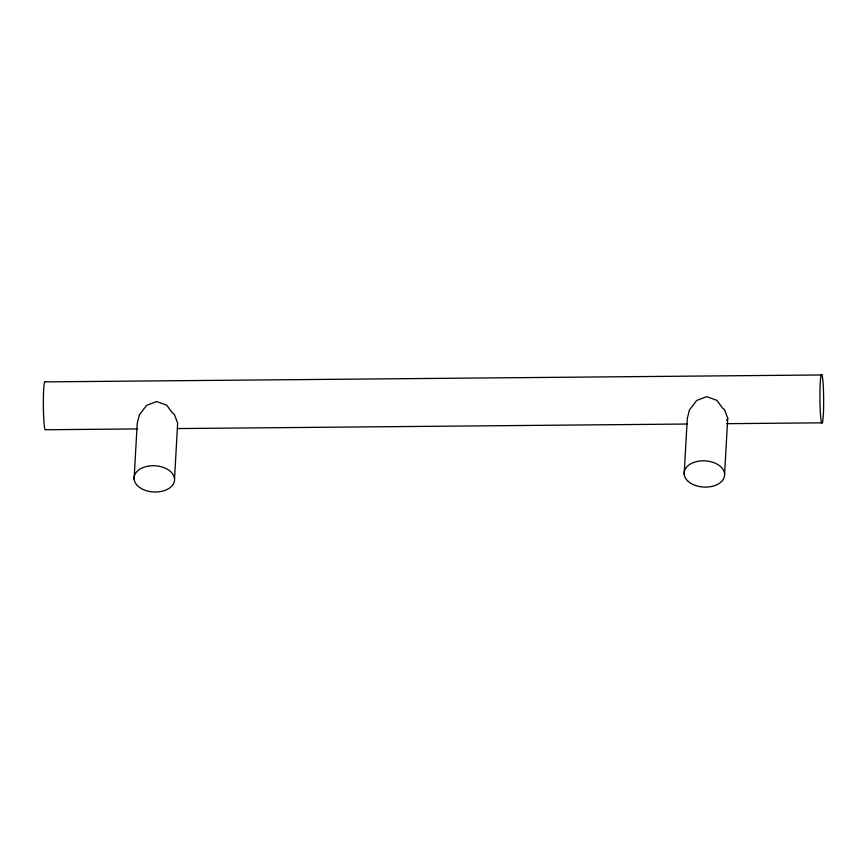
<?xml version="1.0" encoding="UTF-8"?>
<svg xmlns="http://www.w3.org/2000/svg" width="867" height="867" viewBox="0 0 867 867"><rect width="100%" height="100%" fill="white"/><g stroke="black" fill="none" stroke-linecap="round" stroke-linejoin="round"><path stroke-width="1.3" d="M134.082 479.05L137.203 423.508L139.381 414.827L146.566 405.431L156.613 401.508L166.789 405.247L172.284 412.811L174.408 414.524L177.648 423.139L174.538 478.692M684.161 474.151L687.282 418.598L689.46 409.928L696.645 400.521L706.692 396.609L716.868 400.348L722.352 407.902L724.487 409.614L727.727 418.241L724.606 473.794M726.752 420.506L727.727 418.241M821.916 374.967L45.333 381.881A24.341 1.853 89.5 0 0 43.35 401.399A24.341 1.853 89.5 0 0 45.084 429.75L137.485 428.927M177.887 428.569L687.52 424.028M726.589 423.681L821.667 422.825A24.341 1.853 89.5 0 0 823.466 390.757A24.341 1.853 89.5 0 0 820.236 383.106A24.341 1.853 89.5 0 0 821.667 422.825M137.441 485.607A20.288 13.135 3.2 0 0 172.468 485.303A20.288 13.135 3.2 0 0 153.015 465.709A20.288 13.135 3.2 0 0 137.441 485.607M687.52 480.708A20.288 13.135 3.2 0 0 722.547 480.394A20.288 13.135 3.2 0 0 703.094 460.81A20.288 13.135 3.2 0 0 687.52 480.708"/></g></svg>
